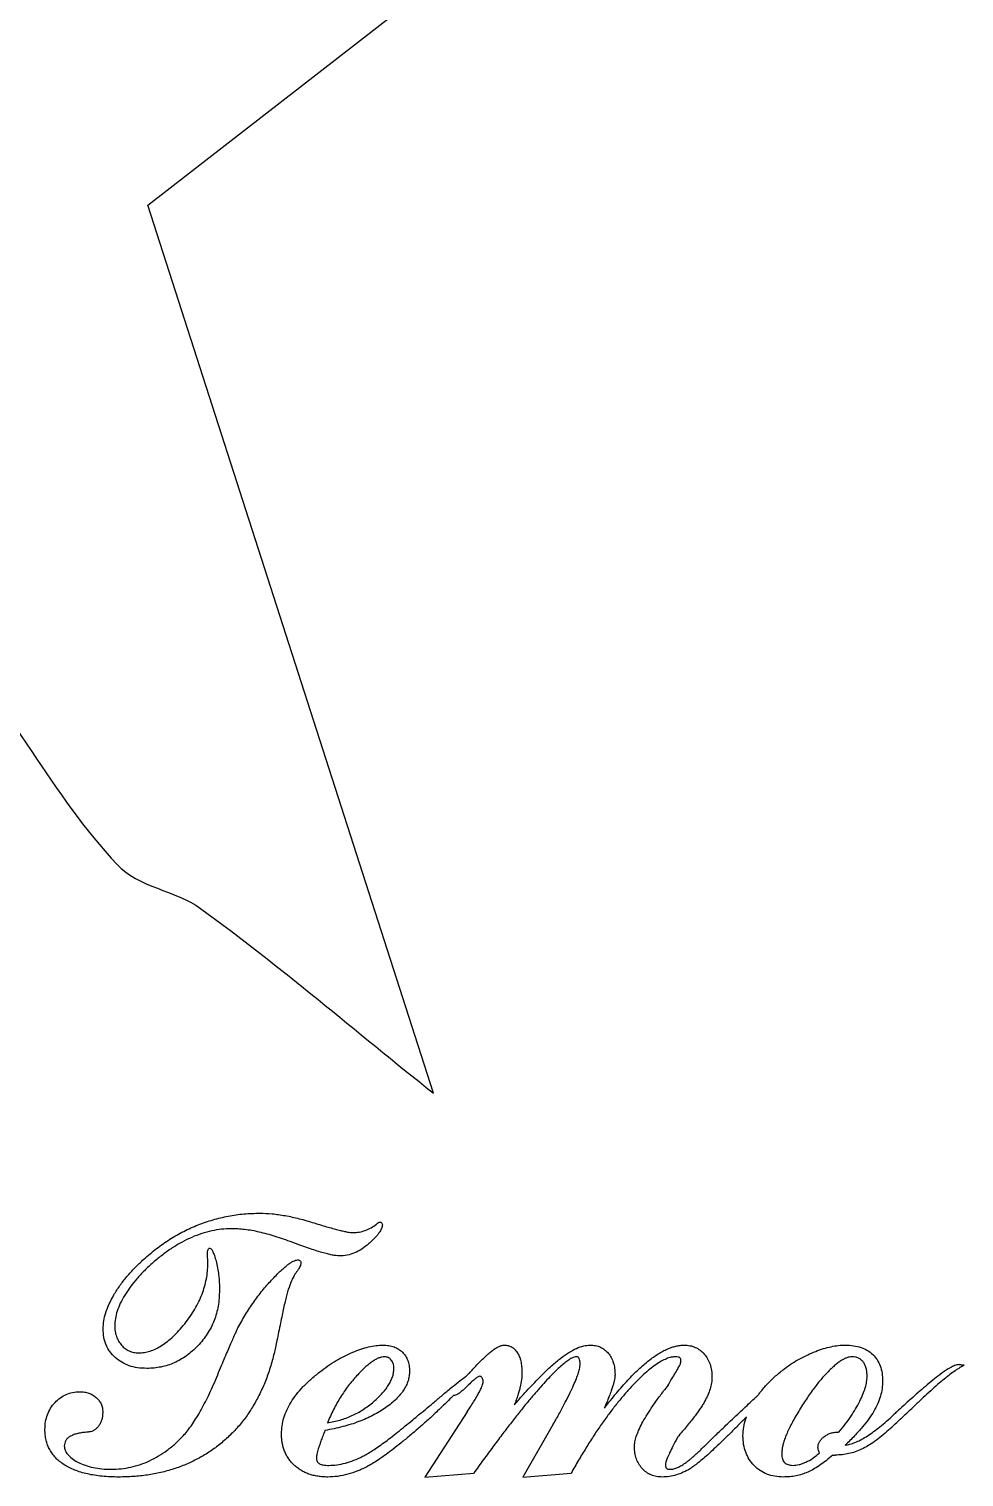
# Model space of a CAD drawing. Header units: millimetres. Extents: x -148 to 148, y -171 to 154.
# Drawn here: x -101.14 to -79.86, y 3.47 to 36.41 of the extents above; entities that cross this region are included whole.
import ezdxf

# ---------------------------------------------------------------- set-up
doc = ezdxf.new("R2010")
doc.units = ezdxf.units.MM

msp = doc.modelspace()

# ---------------------------------------------------------------- linework, layer by layer
at = {"color": 7, "linetype": 'Continuous', "lineweight": 25}
for p, q in [((-98.433, 32.402), (-81.033, 45.902)), ((-91.933, 12.202), (-98.433, 32.402)), ((-86.598, 5.561), (-86.679, 5.457)), ((-91.17, 4.958), (-92.128, 3.473)), ((-89.208, 4.673), (-89.904, 3.473)), ((-82.709, 4.496), (-82.727, 4.496)), ((-82.847, 3.972), (-82.794, 3.972)), ((-92.128, 3.473), (-91.018, 3.561)), ((-89.904, 3.473), (-88.804, 3.561))]:
    msp.add_line(p, q, dxfattribs=at)
for points, knots in [([(-105.533, 23.902), (-105.1, 23.602), (-104.701, 23.245), (-104.233, 23.002), (-103.859, 22.807), (-103.317, 22.913), (-103.033, 22.602), (-101.574, 21), (-100.613, 18.984), (-99.133, 17.402), (-98.644, 16.879), (-97.814, 16.821), (-97.233, 16.402), (-95.406, 15.082), (-93.7, 13.602), (-91.933, 12.202)], [0, 0, 0, 0, 1, 1, 1, 2, 2, 2, 3, 3, 3, 4, 4, 4, 5, 5, 5, 5]), ([(-98.526, 8.427), (-98.431, 8.509), (-98.242, 8.672), (-97.938, 8.884), (-97.621, 9.064), (-97.292, 9.212), (-96.953, 9.328), (-96.605, 9.413), (-96.248, 9.464), (-96.007, 9.47), (-95.886, 9.473)], [0, 0, 0, 0, 0.130332, 0.257051, 0.381956, 0.505732, 0.629033, 0.751556, 0.87512, 1, 1, 1, 1]), ([(-95.886, 9.473), (-95.793, 9.47), (-95.6, 9.464), (-95.3, 9.42), (-94.98, 9.351), (-94.707, 9.27), (-94.488, 9.203), (-94.337, 9.157), (-94.202, 9.12), (-94.085, 9.088), (-93.983, 9.065), (-93.899, 9.046), (-93.829, 9.036), (-93.789, 9.033), (-93.771, 9.032)], [0, 0, 0, 0, 0.128625, 0.267945, 0.418258, 0.581531, 0.662002, 0.73504, 0.799075, 0.855692, 0.90336, 0.943649, 0.975758, 1, 1, 1, 1]), ([(-93.771, 9.032), (-93.722, 9.034), (-93.626, 9.039), (-93.485, 9.077), (-93.351, 9.137), (-93.271, 9.196), (-93.231, 9.226)], [0, 0, 0, 0, 0.250546, 0.493894, 0.742607, 1, 1, 1, 1]), ([(-93.231, 9.226), (-93.216, 9.239), (-93.195, 9.258), (-93.169, 9.269), (-93.161, 9.272)], [0, 0, 0, 0, 0.6776056, 1, 1, 1, 1]), ([(-93.161, 9.272), (-93.151, 9.271), (-93.134, 9.271), (-93.114, 9.255), (-93.1, 9.235), (-93.099, 9.218), (-93.098, 9.21)], [0, 0, 0, 0, 0.269661, 0.510854, 0.744177, 1, 1, 1, 1]), ([(-96.533, 9.12), (-96.608, 9.118), (-96.758, 9.113), (-96.984, 9.075), (-97.21, 9.013), (-97.436, 8.926), (-97.661, 8.818), (-97.881, 8.683), (-98.102, 8.53), (-98.242, 8.411), (-98.313, 8.35)], [0, 0, 0, 0, 0.113538, 0.22765, 0.345928, 0.467217, 0.593196, 0.722969, 0.858233, 1, 1, 1, 1]), ([(-94.075, 8.503), (-94.099, 8.504), (-94.155, 8.507), (-94.246, 8.522), (-94.354, 8.548), (-94.48, 8.58), (-94.622, 8.626), (-94.783, 8.677), (-94.959, 8.742), (-95.149, 8.811), (-95.342, 8.885), (-95.534, 8.946), (-95.718, 9.001), (-95.896, 9.043), (-96.065, 9.079), (-96.228, 9.101), (-96.383, 9.118), (-96.484, 9.12), (-96.533, 9.12)], [0, 0, 0, 0, 0.029311, 0.065445, 0.108778, 0.159721, 0.218623, 0.284698, 0.358325, 0.439675, 0.522736, 0.601824, 0.677369, 0.748661, 0.816603, 0.881138, 0.942057, 1, 1, 1, 1]), ([(-93.098, 9.21), (-93.1, 9.196), (-93.103, 9.167), (-93.118, 9.121), (-93.143, 9.073), (-93.177, 9.02), (-93.221, 8.964), (-93.275, 8.905), (-93.339, 8.842), (-93.433, 8.754), (-93.56, 8.654), (-93.727, 8.568), (-93.898, 8.511), (-94.016, 8.505), (-94.075, 8.503)], [0, 0, 0, 0, 0.032601, 0.068713, 0.112068, 0.159573, 0.215595, 0.278126, 0.348199, 0.425948, 0.580417, 0.724952, 0.862592, 1, 1, 1, 1]), ([(-97.079, 8.563), (-97.078, 8.579), (-97.077, 8.608), (-97.064, 8.644), (-97.049, 8.671), (-97.033, 8.677), (-97.026, 8.679)], [0, 0, 0, 0, 0.347694, 0.627967, 0.854149, 1, 1, 1, 1]), ([(-97.069, 8.326), (-97.069, 8.349), (-97.07, 8.396), (-97.075, 8.464), (-97.077, 8.52), (-97.078, 8.552), (-97.079, 8.563)], [0, 0, 0, 0, 0.284679, 0.593027, 0.860473, 1, 1, 1, 1]), ([(-97.026, 8.679), (-97.014, 8.674), (-96.981, 8.66), (-96.951, 8.593), (-96.912, 8.502), (-96.879, 8.374), (-96.844, 8.227), (-96.822, 8.066), (-96.806, 7.897), (-96.805, 7.781), (-96.804, 7.722)], [0, 0, 0, 0, 0.038586, 0.105066, 0.203983, 0.339224, 0.49503, 0.655571, 0.824674, 1, 1, 1, 1]), ([(-99.451, 6.841), (-99.448, 6.902), (-99.442, 7.028), (-99.391, 7.219), (-99.313, 7.419), (-99.205, 7.624), (-99.071, 7.832), (-98.911, 8.036), (-98.73, 8.237), (-98.595, 8.363), (-98.526, 8.427)], [0, 0, 0, 0, 0.096968, 0.200305, 0.313414, 0.437184, 0.569582, 0.706792, 0.849848, 1, 1, 1, 1]), ([(-98.313, 8.35), (-98.38, 8.289), (-98.51, 8.173), (-98.684, 7.987), (-98.835, 7.801), (-98.96, 7.614), (-99.061, 7.432), (-99.132, 7.254), (-99.178, 7.082), (-99.184, 6.969), (-99.187, 6.914)], [0, 0, 0, 0, 0.1565217, 0.3033912, 0.4419373, 0.5725991, 0.6933609, 0.8033812, 0.9054408, 1, 1, 1, 1]), ([(-98.645, 6.297), (-98.601, 6.299), (-98.512, 6.304), (-98.38, 6.335), (-98.248, 6.389), (-98.116, 6.461), (-97.985, 6.557), (-97.853, 6.671), (-97.721, 6.806), (-97.594, 6.96), (-97.471, 7.122), (-97.364, 7.291), (-97.274, 7.46), (-97.197, 7.63), (-97.142, 7.803), (-97.1, 7.976), (-97.074, 8.151), (-97.071, 8.268), (-97.069, 8.326)], [0, 0, 0, 0, 0.047354, 0.09579, 0.146611, 0.200405, 0.258434, 0.321469, 0.388907, 0.462235, 0.537138, 0.608377, 0.677711, 0.744434, 0.809777, 0.873628, 0.936848, 1, 1, 1, 1]), ([(-96.383, 6.865), (-96.327, 6.967), (-96.217, 7.169), (-96.028, 7.45), (-95.834, 7.715), (-95.658, 7.912), (-95.52, 8.057), (-95.424, 8.149), (-95.339, 8.229), (-95.261, 8.293), (-95.192, 8.344), (-95.13, 8.38), (-95.077, 8.405), (-95.044, 8.409), (-95.029, 8.41)], [0, 0, 0, 0, 0.167422, 0.329277, 0.485687, 0.637539, 0.708891, 0.77231, 0.827844, 0.876559, 0.917186, 0.951456, 0.978643, 1, 1, 1, 1]), ([(-94.951, 8.332), (-94.953, 8.321), (-94.956, 8.297), (-94.974, 8.259), (-94.997, 8.212), (-95.045, 8.147), (-95.102, 8.067), (-95.136, 7.998), (-95.151, 7.968)], [0, 0, 0, 0, 0.076984, 0.173127, 0.29999, 0.451825, 0.753645, 1, 1, 1, 1]), ([(-95.029, 8.41), (-95.016, 8.41), (-94.995, 8.41), (-94.968, 8.393), (-94.952, 8.365), (-94.952, 8.344), (-94.951, 8.332)], [0, 0, 0, 0, 0.283508, 0.502846, 0.716492, 1, 1, 1, 1]), ([(-95.151, 7.968), (-95.162, 7.944), (-95.184, 7.893), (-95.216, 7.808), (-95.247, 7.707), (-95.281, 7.591), (-95.312, 7.459), (-95.348, 7.312), (-95.381, 7.149), (-95.404, 7.036), (-95.416, 6.976)], [0, 0, 0, 0, 0.074489, 0.163176, 0.265822, 0.382984, 0.515693, 0.661752, 0.823517, 1, 1, 1, 1]), ([(-96.804, 7.722), (-96.806, 7.661), (-96.81, 7.541), (-96.832, 7.363), (-96.87, 7.193), (-96.924, 7.031), (-96.993, 6.875), (-97.08, 6.728), (-97.179, 6.587), (-97.294, 6.457), (-97.419, 6.338), (-97.55, 6.232), (-97.688, 6.143), (-97.831, 6.07), (-97.98, 6.012), (-98.135, 5.973), (-98.295, 5.949), (-98.404, 5.945), (-98.459, 5.944)], [0, 0, 0, 0, 0.067983, 0.133852, 0.198266, 0.261241, 0.323872, 0.387018, 0.450355, 0.515492, 0.579778, 0.641901, 0.702097, 0.7617, 0.820211, 0.879288, 0.938648, 1, 1, 1, 1]), ([(-95.416, 6.976), (-95.43, 6.907), (-95.457, 6.775), (-95.494, 6.59), (-95.529, 6.43), (-95.551, 6.331), (-95.561, 6.286)], [0, 0, 0, 0, 0.303045, 0.570076, 0.801885, 1, 1, 1, 1]), ([(-98.459, 5.944), (-98.529, 5.946), (-98.664, 5.951), (-98.857, 5.999), (-99.03, 6.077), (-99.179, 6.186), (-99.3, 6.321), (-99.389, 6.477), (-99.442, 6.653), (-99.448, 6.777), (-99.451, 6.841)], [0, 0, 0, 0, 0.139877, 0.270326, 0.393536, 0.516352, 0.635946, 0.753092, 0.871863, 1, 1, 1, 1]), ([(-99.187, 6.914), (-99.185, 6.871), (-99.182, 6.788), (-99.153, 6.669), (-99.101, 6.563), (-99.035, 6.469), (-98.952, 6.392), (-98.858, 6.338), (-98.754, 6.302), (-98.682, 6.299), (-98.645, 6.297)], [0, 0, 0, 0, 0.140268, 0.271953, 0.398432, 0.524491, 0.646908, 0.763505, 0.879079, 1, 1, 1, 1]), ([(-97.63, 4.409), (-97.597, 4.447), (-97.528, 4.526), (-97.433, 4.659), (-97.336, 4.803), (-97.241, 4.964), (-97.146, 5.138), (-97.051, 5.326), (-96.957, 5.529), (-96.868, 5.743), (-96.781, 5.951), (-96.701, 6.145), (-96.628, 6.317), (-96.563, 6.468), (-96.507, 6.597), (-96.459, 6.706), (-96.418, 6.793), (-96.393, 6.843), (-96.383, 6.865)], [0, 0, 0, 0, 0.054832, 0.113662, 0.176575, 0.243862, 0.31548, 0.391954, 0.4727, 0.558258, 0.642511, 0.718059, 0.785746, 0.844924, 0.89605, 0.939126, 0.973914, 1, 1, 1, 1]), ([(-95.561, 6.286), (-95.589, 6.177), (-95.645, 5.963), (-95.754, 5.655), (-95.883, 5.366), (-96.029, 5.095), (-96.195, 4.843), (-96.38, 4.611), (-96.585, 4.398), (-96.807, 4.205), (-97.046, 4.032), (-97.299, 3.883), (-97.566, 3.756), (-97.846, 3.652), (-98.139, 3.572), (-98.446, 3.514), (-98.767, 3.479), (-98.985, 3.475), (-99.096, 3.473)], [0, 0, 0, 0, 0.068619, 0.134938, 0.199064, 0.261281, 0.322391, 0.382631, 0.442504, 0.502313, 0.562143, 0.62171, 0.681644, 0.742046, 0.803658, 0.866994, 0.932405, 1, 1, 1, 1]), ([(-94.523, 5.864), (-94.461, 5.91), (-94.341, 6.001), (-94.152, 6.121), (-93.963, 6.225), (-93.776, 6.313), (-93.592, 6.383), (-93.415, 6.435), (-93.246, 6.467), (-93.136, 6.471), (-93.083, 6.473)], [0, 0, 0, 0, 0.145314, 0.285453, 0.421024, 0.552279, 0.676732, 0.792387, 0.899993, 1, 1, 1, 1]), ([(-93.083, 6.473), (-93.039, 6.472), (-92.954, 6.469), (-92.834, 6.438), (-92.728, 6.387), (-92.64, 6.316), (-92.568, 6.228), (-92.516, 6.125), (-92.486, 6.006), (-92.482, 5.921), (-92.481, 5.878)], [0, 0, 0, 0, 0.138475, 0.266181, 0.384569, 0.502299, 0.618908, 0.736647, 0.86296, 1, 1, 1, 1]), ([(-90.975, 5.993), (-90.94, 6.032), (-90.873, 6.104), (-90.771, 6.2), (-90.68, 6.283), (-90.595, 6.351), (-90.518, 6.405), (-90.448, 6.442), (-90.386, 6.469), (-90.345, 6.472), (-90.327, 6.473)], [0, 0, 0, 0, 0.190111, 0.360006, 0.511088, 0.642523, 0.756207, 0.853144, 0.93395, 1, 1, 1, 1]), ([(-90.327, 6.473), (-90.297, 6.472), (-90.238, 6.469), (-90.157, 6.434), (-90.085, 6.382), (-90.027, 6.307), (-89.978, 6.216), (-89.947, 6.107), (-89.925, 5.983), (-89.923, 5.895), (-89.922, 5.849)], [0, 0, 0, 0, 0.1082195, 0.209966, 0.3129305, 0.425907, 0.5481114, 0.6832021, 0.8326055, 1, 1, 1, 1]), ([(-90.094, 5.118), (-90.04, 5.179), (-89.936, 5.298), (-89.782, 5.467), (-89.636, 5.622), (-89.499, 5.761), (-89.372, 5.887), (-89.254, 5.997), (-89.145, 6.093), (-89.015, 6.198), (-88.864, 6.305), (-88.689, 6.399), (-88.526, 6.462), (-88.417, 6.469), (-88.367, 6.473)], [0, 0, 0, 0, 0.109261, 0.211487, 0.30625, 0.39316, 0.472679, 0.544858, 0.609315, 0.666994, 0.768083, 0.855778, 0.932543, 1, 1, 1, 1]), ([(-88.367, 6.473), (-88.326, 6.471), (-88.247, 6.468), (-88.136, 6.432), (-88.038, 6.372), (-87.955, 6.291), (-87.887, 6.191), (-87.839, 6.073), (-87.809, 5.94), (-87.806, 5.846), (-87.804, 5.796)], [0, 0, 0, 0, 0.123057, 0.238452, 0.350945, 0.467161, 0.588447, 0.715177, 0.85067, 1, 1, 1, 1]), ([(-88.046, 5.041), (-88, 5.1), (-87.91, 5.215), (-87.774, 5.379), (-87.644, 5.532), (-87.515, 5.673), (-87.391, 5.801), (-87.271, 5.919), (-87.154, 6.025), (-87.041, 6.119), (-86.931, 6.202), (-86.823, 6.274), (-86.719, 6.336), (-86.617, 6.385), (-86.518, 6.424), (-86.421, 6.452), (-86.327, 6.47), (-86.264, 6.472), (-86.234, 6.473)], [0, 0, 0, 0, 0.094695, 0.184228, 0.269081, 0.349247, 0.424411, 0.495051, 0.561661, 0.62353, 0.681608, 0.736052, 0.786553, 0.834347, 0.879214, 0.921495, 0.961598, 1, 1, 1, 1]), ([(-86.234, 6.473), (-86.189, 6.471), (-86.101, 6.467), (-85.976, 6.427), (-85.866, 6.362), (-85.771, 6.273), (-85.693, 6.163), (-85.638, 6.036), (-85.604, 5.893), (-85.6, 5.792), (-85.598, 5.74)], [0, 0, 0, 0, 0.124602, 0.241525, 0.356177, 0.475333, 0.597938, 0.722636, 0.855307, 1, 1, 1, 1]), ([(-83.944, 5.941), (-83.888, 5.982), (-83.777, 6.062), (-83.601, 6.164), (-83.423, 6.256), (-83.242, 6.332), (-83.064, 6.394), (-82.892, 6.439), (-82.728, 6.469), (-82.62, 6.472), (-82.568, 6.473)], [0, 0, 0, 0, 0.138164, 0.273942, 0.407338, 0.539338, 0.66685, 0.784742, 0.895828, 1, 1, 1, 1]), ([(-82.568, 6.473), (-82.504, 6.471), (-82.381, 6.466), (-82.209, 6.426), (-82.059, 6.359), (-81.934, 6.264), (-81.837, 6.143), (-81.764, 6), (-81.723, 5.834), (-81.719, 5.716), (-81.716, 5.654)], [0, 0, 0, 0, 0.144052, 0.273752, 0.392244, 0.507197, 0.621004, 0.737129, 0.862089, 1, 1, 1, 1]), ([(-93.046, 6.208), (-93.067, 6.207), (-93.111, 6.204), (-93.179, 6.181), (-93.253, 6.149), (-93.328, 6.097), (-93.411, 6.038), (-93.498, 5.962), (-93.59, 5.874), (-93.72, 5.737), (-93.879, 5.545), (-94.055, 5.29), (-94.214, 5.01), (-94.303, 4.81), (-94.349, 4.708)], [0, 0, 0, 0, 0.030439, 0.06489, 0.104004, 0.147832, 0.197852, 0.253636, 0.315927, 0.384407, 0.529534, 0.679839, 0.83669, 1, 1, 1, 1]), ([(-94.349, 4.708), (-94.3, 4.717), (-94.203, 4.733), (-94.061, 4.767), (-93.923, 4.813), (-93.788, 4.868), (-93.659, 4.933), (-93.532, 5.008), (-93.412, 5.094), (-93.295, 5.186), (-93.189, 5.284), (-93.094, 5.381), (-93.015, 5.479), (-92.949, 5.575), (-92.898, 5.671), (-92.861, 5.767), (-92.838, 5.861), (-92.835, 5.925), (-92.834, 5.956)], [0, 0, 0, 0, 0.070796, 0.140475, 0.209703, 0.278681, 0.347771, 0.417336, 0.488104, 0.559665, 0.629934, 0.694564, 0.75391, 0.809339, 0.861391, 0.909251, 0.955176, 1, 1, 1, 1]), ([(-92.834, 5.956), (-92.836, 5.989), (-92.841, 6.054), (-92.893, 6.135), (-92.96, 6.198), (-93.018, 6.205), (-93.046, 6.208)], [0, 0, 0, 0, 0.268854, 0.529139, 0.774475, 1, 1, 1, 1]), ([(-91.119, 5.839), (-91.098, 5.861), (-91.05, 5.912), (-91.002, 5.964), (-90.975, 5.993)], [0, 0, 0, 0, 0.430481, 1, 1, 1, 1]), ([(-88.677, 6.208), (-88.697, 6.206), (-88.743, 6.199), (-88.815, 6.164), (-88.899, 6.109), (-88.995, 6.032), (-89.104, 5.935), (-89.225, 5.816), (-89.36, 5.676), (-89.505, 5.514), (-89.663, 5.334), (-89.829, 5.134), (-90.005, 4.916), (-90.191, 4.681), (-90.384, 4.426), (-90.588, 4.155), (-90.801, 3.865), (-90.944, 3.665), (-91.018, 3.561)], [0, 0, 0, 0, 0.016903, 0.038878, 0.066859, 0.101263, 0.142055, 0.189608, 0.244273, 0.305287, 0.372401, 0.445387, 0.523972, 0.607628, 0.697523, 0.792748, 0.89339, 1, 1, 1, 1]), ([(-89.208, 4.673), (-89.159, 4.76), (-89.066, 4.926), (-88.942, 5.162), (-88.835, 5.37), (-88.751, 5.55), (-88.684, 5.706), (-88.637, 5.838), (-88.607, 5.947), (-88.601, 6.013), (-88.598, 6.042)], [0, 0, 0, 0, 0.199877, 0.3779282, 0.5317916, 0.6640162, 0.7751551, 0.8683426, 0.9429089, 1, 1, 1, 1]), ([(-86.424, 6.208), (-86.458, 6.206), (-86.53, 6.201), (-86.64, 6.163), (-86.758, 6.106), (-86.884, 6.026), (-87.018, 5.923), (-87.161, 5.798), (-87.313, 5.651), (-87.473, 5.483), (-87.637, 5.297), (-87.803, 5.094), (-87.968, 4.875), (-88.135, 4.642), (-88.303, 4.395), (-88.469, 4.13), (-88.638, 3.852), (-88.748, 3.66), (-88.804, 3.561)], [0, 0, 0, 0, 0.027777, 0.059119, 0.094815, 0.13543, 0.181879, 0.233901, 0.291682, 0.355892, 0.424496, 0.496271, 0.571317, 0.649935, 0.732184, 0.817706, 0.906966, 1, 1, 1, 1]), ([(-88.598, 6.042), (-88.599, 6.066), (-88.601, 6.108), (-88.614, 6.162), (-88.64, 6.201), (-88.665, 6.206), (-88.677, 6.208)], [0, 0, 0, 0, 0.356684, 0.627239, 0.826983, 1, 1, 1, 1]), ([(-86.448, 5.813), (-86.426, 5.848), (-86.388, 5.911), (-86.345, 5.996), (-86.313, 6.055), (-86.307, 6.089), (-86.304, 6.101)], [0, 0, 0, 0, 0.386234, 0.680041, 0.886189, 1, 1, 1, 1]), ([(-86.304, 6.101), (-86.304, 6.119), (-86.304, 6.15), (-86.327, 6.191), (-86.372, 6.207), (-86.405, 6.208), (-86.424, 6.208)], [0, 0, 0, 0, 0.2841907, 0.4793737, 0.686951, 1, 1, 1, 1]), ([(-84.55, 5.333), (-84.533, 5.356), (-84.466, 5.446), (-84.337, 5.597), (-84.151, 5.777), (-84.014, 5.886), (-83.944, 5.941)], [0.5358751, 0.5358751, 0.5358751, 0.5358751, 0.582157, 0.7170936, 0.8558401, 1, 1, 1, 1]), ([(-82.41, 6.208), (-82.429, 6.207), (-82.468, 6.205), (-82.53, 6.187), (-82.595, 6.159), (-82.663, 6.119), (-82.736, 6.07), (-82.811, 6.007), (-82.89, 5.935), (-83.005, 5.822), (-83.151, 5.658), (-83.324, 5.432), (-83.5, 5.177), (-83.611, 4.992), (-83.67, 4.896)], [0, 0, 0, 0, 0.0304181, 0.0640943, 0.1018106, 0.1434827, 0.1907922, 0.2432654, 0.3002371, 0.3634167, 0.501452, 0.6535784, 0.819273, 1, 1, 1, 1]), ([(-82.069, 5.762), (-82.07, 5.795), (-82.072, 5.859), (-82.088, 5.949), (-82.118, 6.026), (-82.155, 6.092), (-82.206, 6.144), (-82.265, 6.183), (-82.335, 6.205), (-82.384, 6.207), (-82.41, 6.208)], [0, 0, 0, 0, 0.158888, 0.3004022, 0.4283497, 0.5472466, 0.6594396, 0.7679518, 0.8799763, 1, 1, 1, 1]), ([(-79.972, 6.032), (-80.009, 6.027), (-80.045, 6.021), (-80.112, 5.994), (-80.144, 5.977), (-80.239, 5.923), (-80.3, 5.883), (-80.478, 5.756), (-80.591, 5.664), (-80.813, 5.476), (-80.924, 5.381), (-81.14, 5.187), (-81.249, 5.089), (-81.356, 4.991)], [0, 0, 0, 0, 0.0625, 0.0625, 0.125, 0.125, 0.25, 0.25, 0.5, 0.5, 0.75, 0.75, 1, 1, 1, 1]), ([(-79.863, 6.014), (-79.895, 5.997), (-79.965, 5.96), (-80.072, 5.888), (-80.192, 5.8), (-80.324, 5.694), (-80.471, 5.573), (-80.628, 5.432), (-80.799, 5.275), (-80.917, 5.164), (-80.979, 5.106)], [0, 0, 0, 0, 0.075288, 0.16436, 0.267588, 0.384615, 0.51629, 0.663209, 0.8242, 1, 1, 1, 1]), ([(-79.972, 6.032), (-79.963, 6.031), (-79.938, 6.029), (-79.913, 6.023), (-79.896, 6.018)], [0, 0, 0, 0, 0.341263, 1, 1, 1, 1]), ([(-79.863, 6.014), (-79.866, 6.014), (-79.869, 6.015), (-79.871, 6.015), (-79.874, 6.015), (-79.877, 6.016), (-79.88, 6.016), (-79.885, 6.017), (-79.891, 6.017), (-79.896, 6.018)], [0, 0, 0, 0, 0.00000833774, 0.00000833774, 0.00000833774, 0.0000166758, 0.0000166758, 0.0000166758, 0.0000333485, 0.0000333485, 0.0000333485, 0.0000333485]), ([(-95.393, 4.455), (-95.39, 4.516), (-95.384, 4.638), (-95.342, 4.821), (-95.274, 5.001), (-95.177, 5.179), (-95.053, 5.354), (-94.903, 5.529), (-94.724, 5.7), (-94.591, 5.808), (-94.523, 5.864)], [0, 0, 0, 0, 0.106419, 0.214279, 0.325963, 0.442861, 0.56753, 0.700939, 0.844783, 1, 1, 1, 1]), ([(-92.481, 5.878), (-92.482, 5.841), (-92.486, 5.767), (-92.512, 5.658), (-92.555, 5.551), (-92.614, 5.446), (-92.691, 5.344), (-92.783, 5.244), (-92.893, 5.146), (-93.019, 5.051), (-93.157, 4.961), (-93.306, 4.877), (-93.465, 4.801), (-93.634, 4.732), (-93.812, 4.67), (-94.001, 4.617), (-94.2, 4.57), (-94.336, 4.545), (-94.405, 4.532)], [0, 0, 0, 0, 0.043941, 0.087787, 0.133251, 0.180334, 0.230835, 0.285107, 0.343284, 0.405836, 0.47192, 0.539858, 0.60968, 0.681897, 0.757247, 0.83474, 0.915782, 1, 1, 1, 1]), ([(-91.756, 5.316), (-91.689, 5.373), (-91.563, 5.479), (-91.382, 5.624), (-91.255, 5.722), (-91.188, 5.771), (-91.176, 5.781)], [0, 0, 0, 0, 0.2069027, 0.3894723, 0.548468, 0.5861392, 0.5861392, 0.5861392, 0.5861392]), ([(-90.882, 5.767), (-90.895, 5.763), (-90.931, 5.752), (-90.987, 5.704), (-91.069, 5.638), (-91.16, 5.546), (-91.253, 5.456), (-91.337, 5.388), (-91.401, 5.339), (-91.443, 5.33), (-91.459, 5.326)], [0, 0, 0, 0, 0.0558123, 0.1527005, 0.2978752, 0.4877295, 0.6789431, 0.8270019, 0.9316699, 1, 1, 1, 1]), ([(-91.17, 4.958), (-91.139, 5.003), (-91.083, 5.087), (-91.008, 5.208), (-90.943, 5.312), (-90.894, 5.402), (-90.853, 5.478), (-90.828, 5.544), (-90.809, 5.597), (-90.806, 5.63), (-90.804, 5.645)], [0, 0, 0, 0, 0.206989, 0.389647, 0.544511, 0.675297, 0.783929, 0.87316, 0.944983, 1, 1, 1, 1]), ([(-90.804, 5.645), (-90.805, 5.66), (-90.807, 5.689), (-90.826, 5.727), (-90.848, 5.76), (-90.871, 5.765), (-90.882, 5.767)], [0, 0, 0, 0, 0.283323, 0.56253, 0.805525, 1, 1, 1, 1]), ([(-89.922, 5.849), (-89.924, 5.796), (-89.927, 5.686), (-89.956, 5.549), (-89.983, 5.432), (-90.016, 5.335), (-90.05, 5.229), (-90.079, 5.156), (-90.094, 5.118)], [0, 0, 0, 0, 0.210336, 0.433064, 0.555272, 0.689229, 0.837601, 1, 1, 1, 1]), ([(-87.804, 5.796), (-87.805, 5.78), (-87.806, 5.745), (-87.817, 5.688), (-87.832, 5.622), (-87.854, 5.545), (-87.883, 5.451), (-87.928, 5.337), (-87.98, 5.196), (-88.023, 5.095), (-88.046, 5.041)], [0, 0, 0, 0, 0.0606844, 0.1326831, 0.2179258, 0.31494, 0.434831, 0.5881995, 0.7772294, 1, 1, 1, 1]), ([(-86.598, 5.561), (-86.576, 5.598), (-86.527, 5.683), (-86.476, 5.767), (-86.448, 5.813)], [0, 0, 0, 0, 0.446068, 1, 1, 1, 1]), ([(-85.598, 5.74), (-85.601, 5.697), (-85.606, 5.609), (-85.638, 5.474), (-85.692, 5.333), (-85.752, 5.213), (-85.812, 5.111), (-85.867, 5.026), (-85.933, 4.936), (-86.004, 4.837), (-86.087, 4.734), (-86.176, 4.621), (-86.277, 4.504), (-86.347, 4.424), (-86.383, 4.382)], [0, 0, 0, 0, 0.079639, 0.165415, 0.259284, 0.361487, 0.417542, 0.481172, 0.551047, 0.626942, 0.710446, 0.80001, 0.896076, 1, 1, 1, 1]), ([(-82.709, 4.496), (-82.66, 4.555), (-82.566, 4.671), (-82.439, 4.847), (-82.33, 5.021), (-82.237, 5.189), (-82.165, 5.35), (-82.109, 5.498), (-82.077, 5.635), (-82.072, 5.721), (-82.069, 5.762)], [0, 0, 0, 0, 0.159317, 0.310166, 0.452484, 0.586521, 0.709438, 0.819323, 0.91544, 1, 1, 1, 1]), ([(-81.716, 5.654), (-81.719, 5.597), (-81.723, 5.482), (-81.763, 5.311), (-81.824, 5.139), (-81.914, 4.967), (-82.031, 4.79), (-82.18, 4.602), (-82.361, 4.401), (-82.497, 4.267), (-82.57, 4.197)], [0, 0, 0, 0, 0.098734, 0.19874, 0.302483, 0.412231, 0.532717, 0.670142, 0.825919, 1, 1, 1, 1]), ([(-100.775, 4.56), (-100.773, 4.618), (-100.769, 4.731), (-100.721, 4.892), (-100.651, 5.041), (-100.55, 5.17), (-100.43, 5.278), (-100.294, 5.357), (-100.144, 5.407), (-100.04, 5.412), (-99.986, 5.414)], [0, 0, 0, 0, 0.134644, 0.261802, 0.386149, 0.513775, 0.639041, 0.758354, 0.876937, 1, 1, 1, 1]), ([(-99.986, 5.414), (-99.95, 5.413), (-99.879, 5.41), (-99.779, 5.385), (-99.688, 5.342), (-99.609, 5.285), (-99.543, 5.215), (-99.493, 5.136), (-99.465, 5.046), (-99.462, 4.983), (-99.46, 4.951)], [0, 0, 0, 0, 0.139561, 0.270294, 0.394802, 0.520945, 0.644314, 0.759717, 0.877831, 1, 1, 1, 1]), ([(-92.406, 4.777), (-92.362, 4.813), (-92.265, 4.89), (-92.113, 5.017), (-91.94, 5.16), (-91.819, 5.263), (-91.756, 5.316)], [0, 0, 0, 0, 0.2030738, 0.4382866, 0.7035791, 1, 1, 1, 1]), ([(-87.363, 4.164), (-87.361, 4.2), (-87.355, 4.278), (-87.32, 4.402), (-87.266, 4.541), (-87.191, 4.696), (-87.092, 4.864), (-86.975, 5.049), (-86.836, 5.249), (-86.733, 5.386), (-86.679, 5.457)], [0, 0, 0, 0, 0.072992, 0.158566, 0.259354, 0.375102, 0.506041, 0.653763, 0.819029, 1, 1, 1, 1]), ([(-85.013, 4.903), (-84.964, 4.948), (-84.871, 5.037), (-84.735, 5.165), (-84.628, 5.263), (-84.567, 5.318), (-84.55, 5.333)], [0, 0, 0, 0, 0.10847, 0.2105651, 0.306327, 0.3445457, 0.3445457, 0.3445457, 0.3445457]), ([(-99.46, 4.951), (-99.461, 4.922), (-99.463, 4.864), (-99.479, 4.781), (-99.509, 4.705), (-99.548, 4.638), (-99.595, 4.581), (-99.651, 4.54), (-99.71, 4.508), (-99.753, 4.501), (-99.775, 4.498)], [0, 0, 0, 0, 0.1463, 0.285899, 0.418088, 0.547992, 0.67098, 0.783238, 0.89037, 1, 1, 1, 1]), ([(-91.56, 5.249), (-91.609, 5.201), (-91.703, 5.11), (-91.835, 4.983), (-91.949, 4.873), (-92.022, 4.808), (-92.055, 4.777)], [0, 0, 0, 0, 0.303776, 0.571932, 0.803021, 1, 1, 1, 1]), ([(-81.581, 4.542), (-81.53, 4.588), (-81.479, 4.634), (-81.428, 4.681), (-81.378, 4.727), (-81.327, 4.774), (-81.277, 4.821), (-81.177, 4.915), (-81.078, 5.011), (-80.979, 5.106)], [0, 0, 0, 0, 0.0002063167, 0.0002063167, 0.0002063167, 0.0004126426, 0.0004126426, 0.0004126426, 0.0008252345, 0.0008252345, 0.0008252345, 0.0008252345]), ([(-81.356, 4.991), (-81.369, 4.979), (-81.381, 4.968), (-81.394, 4.956), (-81.407, 4.944), (-81.419, 4.933), (-81.432, 4.921), (-81.457, 4.897), (-81.482, 4.874), (-81.507, 4.85)], [0, 0, 0, 0, 0.000051453, 0.000051453, 0.000051453, 0.000102906, 0.000102906, 0.000102906, 0.0002058115, 0.0002058115, 0.0002058115, 0.0002058115]), ([(-92.055, 4.777), (-92.128, 4.713), (-92.268, 4.588), (-92.474, 4.414), (-92.665, 4.254), (-92.844, 4.114), (-93.008, 3.99), (-93.159, 3.885), (-93.296, 3.795), (-93.458, 3.701), (-93.652, 3.61), (-93.883, 3.532), (-94.112, 3.482), (-94.264, 3.476), (-94.339, 3.473)], [0, 0, 0, 0, 0.108605, 0.208972, 0.301457, 0.386166, 0.462346, 0.53118, 0.591614, 0.6449, 0.740072, 0.829884, 0.916248, 1, 1, 1, 1]), ([(-94.313, 3.738), (-94.252, 3.74), (-94.126, 3.745), (-93.936, 3.788), (-93.74, 3.852), (-93.575, 3.928), (-93.435, 4.004), (-93.318, 4.076), (-93.192, 4.162), (-93.054, 4.26), (-92.907, 4.371), (-92.749, 4.494), (-92.581, 4.63), (-92.466, 4.727), (-92.406, 4.777)], [0, 0, 0, 0, 0.082956, 0.17071, 0.262415, 0.361558, 0.41614, 0.478149, 0.547189, 0.62351, 0.70665, 0.796652, 0.894426, 1, 1, 1, 1]), ([(-84.988, 4.666), (-85.051, 4.601), (-85.173, 4.478), (-85.35, 4.304), (-85.511, 4.15), (-85.657, 4.015), (-85.787, 3.898), (-85.904, 3.803), (-86.004, 3.725), (-86.116, 3.648), (-86.248, 3.579), (-86.406, 3.519), (-86.567, 3.481), (-86.675, 3.476), (-86.729, 3.473)], [0, 0, 0, 0, 0.125606, 0.239959, 0.343079, 0.43499, 0.515727, 0.584938, 0.643515, 0.691194, 0.772651, 0.850223, 0.925289, 1, 1, 1, 1]), ([(-85.542, 4.401), (-85.508, 4.434), (-85.432, 4.506), (-85.31, 4.624), (-85.167, 4.757), (-85.066, 4.852), (-85.013, 4.903)], [0, 0, 0, 0, 0.196493, 0.429089, 0.696491, 1, 1, 1, 1]), ([(-84.816, 4.839), (-84.834, 4.821), (-84.872, 4.78), (-84.93, 4.723), (-84.97, 4.684), (-84.988, 4.666)], [0.3836002, 0.3836002, 0.3836002, 0.3836002, 0.5763905, 0.807898, 1, 1, 1, 1]), ([(-84.893, 4.416), (-84.889, 4.48), (-84.882, 4.61), (-84.847, 4.751), (-84.821, 4.826), (-84.816, 4.839)], [0, 0, 0, 0, 0.1029433, 0.2107325, 0.2325281, 0.2325281, 0.2325281, 0.2325281]), ([(-83.67, 4.896), (-83.697, 4.85), (-83.749, 4.761), (-83.818, 4.629), (-83.877, 4.506), (-83.926, 4.39), (-83.963, 4.283), (-83.99, 4.184), (-84.006, 4.093), (-84.009, 4.035), (-84.01, 4.008)], [0, 0, 0, 0, 0.167183, 0.321284, 0.464461, 0.595085, 0.713567, 0.819069, 0.915115, 1, 1, 1, 1]), ([(-82.57, 4.197), (-82.533, 4.204), (-82.457, 4.219), (-82.34, 4.258), (-82.218, 4.316), (-82.089, 4.391), (-81.952, 4.481), (-81.809, 4.588), (-81.659, 4.712), (-81.559, 4.803), (-81.507, 4.85)], [0, 0, 0, 0, 0.088123, 0.184681, 0.29055, 0.408769, 0.53792, 0.679035, 0.833184, 1, 1, 1, 1]), ([(-99.096, 3.473), (-99.161, 3.474), (-99.288, 3.475), (-99.472, 3.489), (-99.644, 3.511), (-99.806, 3.541), (-99.956, 3.581), (-100.095, 3.629), (-100.223, 3.685), (-100.338, 3.751), (-100.44, 3.826), (-100.531, 3.907), (-100.606, 3.998), (-100.668, 4.096), (-100.716, 4.201), (-100.75, 4.314), (-100.771, 4.434), (-100.774, 4.517), (-100.775, 4.56)], [0, 0, 0, 0, 0.087066, 0.168826, 0.246076, 0.319054, 0.388196, 0.453143, 0.514886, 0.573661, 0.629817, 0.683629, 0.73543, 0.786959, 0.837438, 0.889402, 0.94352, 1, 1, 1, 1]), ([(-99.832, 4.492), (-99.871, 4.488), (-99.945, 4.481), (-100.048, 4.461), (-100.134, 4.432), (-100.207, 4.398), (-100.264, 4.355), (-100.304, 4.304), (-100.329, 4.245), (-100.332, 4.203), (-100.334, 4.182)], [0, 0, 0, 0, 0.181602, 0.341813, 0.482721, 0.603238, 0.710618, 0.80739, 0.901568, 1, 1, 1, 1]), ([(-99.775, 4.498), (-99.784, 4.496), (-99.802, 4.492), (-99.821, 4.492), (-99.832, 4.492)], [0, 0, 0, 0, 0.442168, 1, 1, 1, 1]), ([(-99.268, 3.65), (-99.192, 3.652), (-99.042, 3.657), (-98.819, 3.694), (-98.601, 3.755), (-98.39, 3.841), (-98.186, 3.95), (-97.99, 4.081), (-97.803, 4.234), (-97.689, 4.35), (-97.63, 4.409)], [0, 0, 0, 0, 0.122603, 0.242872, 0.363846, 0.486331, 0.610804, 0.736535, 0.866208, 1, 1, 1, 1]), ([(-94.339, 3.473), (-94.378, 3.474), (-94.454, 3.476), (-94.564, 3.488), (-94.669, 3.51), (-94.768, 3.539), (-94.862, 3.577), (-94.949, 3.624), (-95.03, 3.681), (-95.105, 3.743), (-95.173, 3.813), (-95.231, 3.89), (-95.281, 3.972), (-95.323, 4.059), (-95.355, 4.15), (-95.376, 4.248), (-95.391, 4.35), (-95.392, 4.419), (-95.393, 4.455)], [0, 0, 0, 0, 0.071486, 0.139954, 0.206008, 0.268978, 0.331522, 0.392408, 0.452329, 0.51331, 0.57346, 0.632316, 0.691098, 0.750443, 0.809886, 0.870955, 0.934463, 1, 1, 1, 1]), ([(-94.405, 4.532), (-94.422, 4.488), (-94.453, 4.407), (-94.496, 4.295), (-94.529, 4.199), (-94.563, 4.103), (-94.588, 4.007), (-94.596, 3.936), (-94.598, 3.906)], [0, 0, 0, 0, 0.213127, 0.397034, 0.550293, 0.674351, 0.86261, 1, 1, 1, 1]), ([(-86.544, 3.65), (-86.518, 3.652), (-86.462, 3.656), (-86.376, 3.69), (-86.282, 3.739), (-86.199, 3.796), (-86.126, 3.853), (-86.063, 3.905), (-85.993, 3.968), (-85.915, 4.036), (-85.831, 4.115), (-85.741, 4.203), (-85.644, 4.299), (-85.577, 4.366), (-85.542, 4.401)], [0, 0, 0, 0, 0.06108, 0.132281, 0.215054, 0.311711, 0.368001, 0.432577, 0.506188, 0.587439, 0.677796, 0.777296, 0.883675, 1, 1, 1, 1]), ([(-86.383, 4.382), (-86.398, 4.352), (-86.431, 4.283), (-86.466, 4.216), (-86.486, 4.178)], [0, 0, 0, 0, 0.436637, 1, 1, 1, 1]), ([(-83.974, 3.473), (-84.04, 3.476), (-84.168, 3.482), (-84.348, 3.531), (-84.508, 3.614), (-84.645, 3.73), (-84.756, 3.871), (-84.835, 4.036), (-84.886, 4.22), (-84.89, 4.349), (-84.893, 4.416)], [0, 0, 0, 0, 0.133658, 0.257254, 0.375984, 0.496311, 0.617048, 0.738266, 0.864559, 1, 1, 1, 1]), ([(-83.187, 4.143), (-83.186, 4.166), (-83.183, 4.211), (-83.154, 4.276), (-83.11, 4.336), (-83.05, 4.39), (-82.981, 4.438), (-82.902, 4.471), (-82.817, 4.493), (-82.757, 4.495), (-82.727, 4.496)], [0, 0, 0, 0, 0.104593, 0.212203, 0.32682, 0.453801, 0.589331, 0.721064, 0.856887, 1, 1, 1, 1]), ([(-81.581, 4.542), (-81.634, 4.494), (-81.736, 4.402), (-81.892, 4.281), (-82.044, 4.183), (-82.19, 4.103), (-82.337, 4.044), (-82.486, 4.003), (-82.639, 3.977), (-82.742, 3.974), (-82.794, 3.972)], [0, 0, 0, 0, 0.156302, 0.299302, 0.430582, 0.549906, 0.662372, 0.774766, 0.886533, 1, 1, 1, 1]), ([(-100.334, 4.182), (-100.33, 4.148), (-100.321, 4.076), (-100.256, 3.975), (-100.154, 3.887), (-100.02, 3.804), (-99.858, 3.736), (-99.676, 3.685), (-99.477, 3.654), (-99.339, 3.651), (-99.268, 3.65)], [0, 0, 0, 0, 0.07966, 0.167147, 0.27031, 0.394021, 0.532773, 0.678659, 0.833716, 1, 1, 1, 1]), ([(-86.729, 3.473), (-86.773, 3.476), (-86.86, 3.48), (-86.983, 3.517), (-87.094, 3.579), (-87.189, 3.665), (-87.266, 3.77), (-87.324, 3.889), (-87.357, 4.023), (-87.361, 4.116), (-87.363, 4.164)], [0, 0, 0, 0, 0.126623, 0.245867, 0.364619, 0.486438, 0.610412, 0.734344, 0.86302, 1, 1, 1, 1]), ([(-86.486, 4.178), (-86.512, 4.126), (-86.557, 4.035), (-86.611, 3.912), (-86.646, 3.82), (-86.654, 3.767), (-86.657, 3.746)], [0, 0, 0, 0, 0.367808, 0.65525, 0.864797, 1, 1, 1, 1]), ([(-84.01, 4.008), (-84.009, 3.986), (-84.008, 3.945), (-83.997, 3.887), (-83.978, 3.839), (-83.95, 3.8), (-83.912, 3.771), (-83.867, 3.753), (-83.814, 3.74), (-83.776, 3.739), (-83.755, 3.738)], [0, 0, 0, 0, 0.154582, 0.288848, 0.407032, 0.515031, 0.620464, 0.73273, 0.858248, 1, 1, 1, 1]), ([(-82.847, 3.972), (-82.898, 3.93), (-82.996, 3.848), (-83.143, 3.739), (-83.283, 3.652), (-83.416, 3.583), (-83.55, 3.535), (-83.685, 3.498), (-83.828, 3.477), (-83.925, 3.475), (-83.974, 3.473)], [0, 0, 0, 0, 0.158984, 0.302572, 0.433376, 0.549506, 0.658943, 0.769566, 0.88313, 1, 1, 1, 1]), ([(-83.755, 3.738), (-83.733, 3.739), (-83.686, 3.74), (-83.615, 3.755), (-83.539, 3.779), (-83.432, 3.822), (-83.297, 3.898), (-83.201, 3.979), (-83.151, 4.021)], [0, 0, 0, 0, 0.099515, 0.204866, 0.321562, 0.446159, 0.715705, 1, 1, 1, 1]), ([(-83.151, 4.021), (-83.156, 4.035), (-83.164, 4.061), (-83.179, 4.095), (-83.184, 4.122), (-83.186, 4.137), (-83.187, 4.143)], [0, 0, 0, 0, 0.363736, 0.639265, 0.847981, 1, 1, 1, 1]), ([(-94.598, 3.906), (-94.598, 3.892), (-94.597, 3.865), (-94.581, 3.829), (-94.562, 3.797), (-94.528, 3.774), (-94.488, 3.758), (-94.438, 3.746), (-94.379, 3.74), (-94.336, 3.739), (-94.313, 3.738)], [0, 0, 0, 0, 0.114187, 0.212905, 0.310528, 0.410263, 0.525329, 0.657824, 0.816538, 1, 1, 1, 1]), ([(-86.657, 3.746), (-86.657, 3.731), (-86.655, 3.705), (-86.638, 3.667), (-86.595, 3.651), (-86.563, 3.65), (-86.544, 3.65)], [0, 0, 0, 0, 0.255469, 0.453988, 0.673666, 1, 1, 1, 1])]:
    msp.add_open_spline(points, degree=3, knots=knots, dxfattribs=at)
for points in [[(-91.176, 5.781), (-91.157, 5.8), (-91.138, 5.82), (-91.119, 5.839)], [(-91.476, 5.329), (-91.504, 5.302), (-91.532, 5.276), (-91.56, 5.249)], [(-91.459, 5.326), (-91.465, 5.327), (-91.47, 5.327), (-91.476, 5.329)]]:
    msp.add_open_spline(points, degree=3, dxfattribs=at)

doc.saveas('drawing.dxf')
